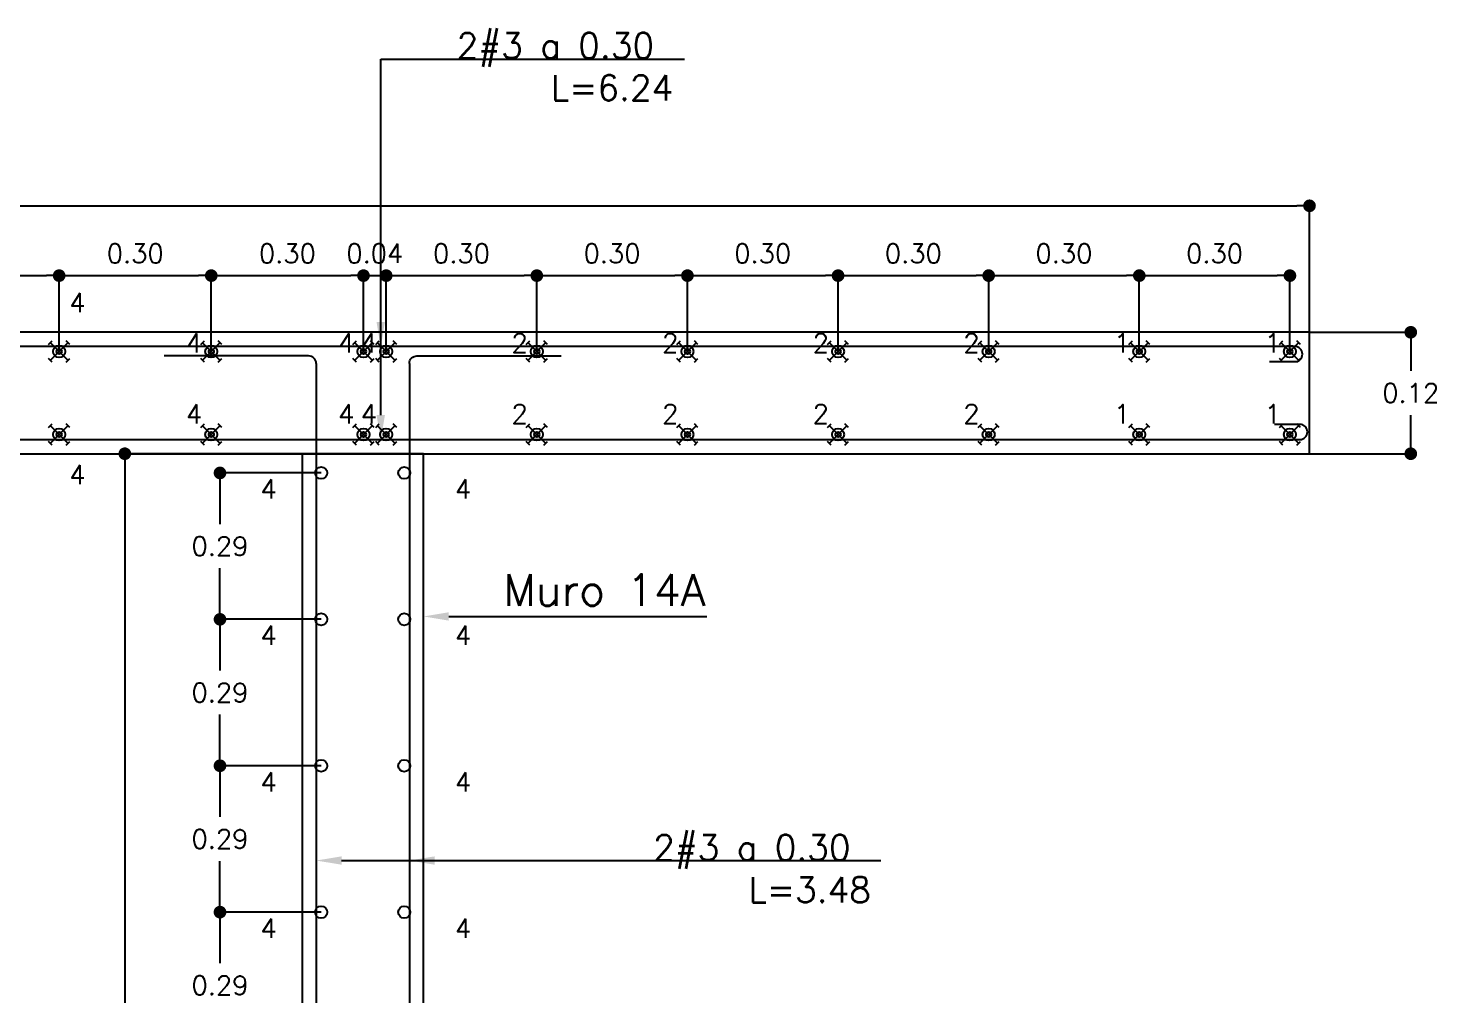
# Model space of a CAD drawing. Header units: millimetres. Extents: x -99999999 to 100000000, y -41 to 20.
# Drawn here: x 136.158 to 138.94, y -13.222 to -11.312 of the extents above; entities that cross this region are included whole.
import ezdxf
from ezdxf.enums import TextEntityAlignment as Align

# ---------------------------------------------------------------- set-up
doc = ezdxf.new("R2010")
doc.units = ezdxf.units.MM
doc.header["$LTSCALE"] = 0.01
doc.header["$PDMODE"] = 3
doc.linetypes.add('DASHED2', pattern=[0.375, 0.25, -0.125])
for name, color, linetype in [('FC_BORDES', 4, 'Continuous'), ('FC_COTAS', 1, 'Continuous'), ('FC_MALLA', 3, 'DASHED2'), ('FC_R-100', 12, 'Continuous'), ('FC_R-140', 2, 'Continuous'), ('FC_R-80', 11, 'Continuous'), ('FC_REFUERZO 2', 1, 'Continuous')]:
    doc.layers.add(name, color=color, linetype=linetype)
doc.layers.add('FC_REFUERZO HORIZONTAL 2', color=30, linetype='Continuous', true_color=0xff7f00)
doc.styles.add('FC_TEXT', font='romans.shx', dxfattribs={"height": 0.002})
doc.styles.add('FC_TEXT1', font='romans.shx')
doc.styles.add('ROMAND', font='romans.shx')
doc.dimstyles.new('FC_COTAS', dxfattribs={"dimtxt": 0.0015, "dimasz": 0.001, "dimexe": 0, "dimexo": 0, "dimgap": 0.001, "dimtad": 1, "dimtih": 1, "dimtoh": 1, "dimzin": 0, "dimdsep": 46, "dimtxsty": 'FC_TEXT1', "dimblk": 'DOT', "dimcen": 0.09, "dimclrd": 256, "dimclre": 256, "dimclrt": 256, "dimadec": 0, "dimazin": 0, "dimtfac": 1, "dimtix": 1, "dimtmove": 2, "dimatfit": 3, "dimfxl": 1.002, "dimtolj": 1, "dimtzin": 0, "dimlwd": -1, "dimarcsym": 0})

# ---------------------------------------------------------------- blocks, each defined once
blk = doc.blocks.new('*U692')
at = {"linetype": 'ByBlock', "lineweight": -2, "ltscale": 0.6}
for points in [[(-0.00431, 0), (0, 0)], [(0, 0), (0.01607, 0)]]:
    blk.add_lwpolyline(points, dxfattribs=at)
at = {"ltscale": 0.6}
blk.add_solid([(-0.00431, -0.00033), (-0.00631, 0), (-0.00431, 0.00033)], dxfattribs=at)
at = {"layer": 'FC_R-140', "ltscale": 0.6, "style": 'FC_TEXT'}
blk.add_attdef('MURO_X', text='', height=0.0025, dxfattribs=at).set_placement((0.01596, 0.00334), align=Align.TOP_RIGHT)
blk = doc.blocks.new('*U198')
at = {"color": 0, "ltscale": 0.35}
for p, q in [((0.0172, -0.0172), (-0.0172, 0.0172)), ((0.0172, 0.0172), (-0.0172, -0.0172))]:
    blk.add_line(p, q, dxfattribs=at)
at = {"color": 0, "ltscale": 0.9}
blk.add_line((0.0137, -0.0208), (0.0208, -0.0137), dxfattribs=at)
for points in [[(-0.0208, 0.0137), (-0.0137, 0.0208)], [(0.0208, 0.0137), (0.0137, 0.0208)], [(-0.0137, -0.0208), (-0.0208, -0.0137)]]:
    blk.add_lwpolyline(points, dxfattribs=at)
at = {"color": 0}
for radius in [0.0119, 0.00516]:
    blk.add_circle((0, 0), radius, dxfattribs=at)
blk = doc.blocks.new('*U196')
at = {"color": 0}
blk.add_circle((0, 0), 0.0119, dxfattribs=at)
blk = doc.blocks.new('_Dot')
at = {"color": 0, "linetype": 'ByBlock', "lineweight": -2}
blk.add_line((-0.5, 0), (-1, 0), dxfattribs=at)
at = {"color": 0, "linetype": 'ByBlock', "const_width": 0.5}
blk.add_lwpolyline([(-0.25, 0, 1), (0.25, 0, 1)], format="xyb", close=True, dxfattribs=at)
blk = doc.blocks.new('*D809')
at = {"layer": 'Defpoints', "color": 0, "ltscale": 0.6, "transparency": 16777216}
for p in [(136.2191, -11.8007), (135.9185, -11.9507), (136.2191, -11.9507)]:
    blk.add_point(p, dxfattribs=at)
at = {"layer": 'FC_COTAS', "lineweight": -2, "ltscale": 0.6, "transparency": 16777216}
for p, q in [((135.9185, -11.9507), (135.9185, -11.8007)), ((136.2191, -11.9507), (136.2191, -11.8007))]:
    blk.add_line(p, q, dxfattribs=at)
at = {"layer": 'FC_COTAS', "ltscale": 0.6, "transparency": 16777216}
blk.add_line((135.9435, -11.8007), (136.1941, -11.8007), dxfattribs=at)
at = {"layer": 'FC_COTAS', "ltscale": 0.6, "transparency": 16777216, "xscale": 0.025, "yscale": 0.025, "zscale": 0.025, "rotation": 180}
blk.add_blockref('_Dot', (135.9185, -11.8007), dxfattribs=at)
at = {"layer": 'FC_COTAS', "ltscale": 0.6, "transparency": 16777216, "xscale": 0.025, "yscale": 0.025, "zscale": 0.025}
blk.add_blockref('_Dot', (136.2191, -11.8007), dxfattribs=at)
at = {"layer": 'FC_COTAS', "ltscale": 0.6, "transparency": 16777216, "insert": (136.0688, -11.7569), "char_height": 0.0375, "attachment_point": 5, "style": 'FC_TEXT1'}
blk.add_mtext('\\A1;0.30', dxfattribs=at)
blk = doc.blocks.new('*D810')
at = {"layer": 'Defpoints', "color": 0, "ltscale": 0.6, "transparency": 16777216}
for p in [(136.5196, -11.8007), (136.2191, -11.9507), (136.5196, -11.9507)]:
    blk.add_point(p, dxfattribs=at)
at = {"layer": 'FC_COTAS', "lineweight": -2, "ltscale": 0.6, "transparency": 16777216}
for p, q in [((136.2191, -11.9507), (136.2191, -11.8007)), ((136.5196, -11.9507), (136.5196, -11.8007))]:
    blk.add_line(p, q, dxfattribs=at)
at = {"layer": 'FC_COTAS', "ltscale": 0.6, "transparency": 16777216}
blk.add_line((136.2441, -11.8007), (136.4946, -11.8007), dxfattribs=at)
at = {"layer": 'FC_COTAS', "ltscale": 0.6, "transparency": 16777216, "xscale": 0.025, "yscale": 0.025, "zscale": 0.025, "rotation": 180}
blk.add_blockref('_Dot', (136.2191, -11.8007), dxfattribs=at)
at = {"layer": 'FC_COTAS', "ltscale": 0.6, "transparency": 16777216, "xscale": 0.025, "yscale": 0.025, "zscale": 0.025}
blk.add_blockref('_Dot', (136.5196, -11.8007), dxfattribs=at)
at = {"layer": 'FC_COTAS', "ltscale": 0.6, "transparency": 16777216, "insert": (136.3694, -11.7569), "char_height": 0.0375, "attachment_point": 5, "style": 'FC_TEXT1'}
blk.add_mtext('\\A1;0.30', dxfattribs=at)
blk = doc.blocks.new('*D811')
at = {"layer": 'Defpoints', "color": 0, "ltscale": 0.6, "transparency": 16777216}
for p in [(136.8202, -11.8007), (136.5196, -11.9507), (136.8202, -11.9507)]:
    blk.add_point(p, dxfattribs=at)
at = {"layer": 'FC_COTAS', "lineweight": -2, "ltscale": 0.6, "transparency": 16777216}
for p, q in [((136.5196, -11.9507), (136.5196, -11.8007)), ((136.8202, -11.9507), (136.8202, -11.8007))]:
    blk.add_line(p, q, dxfattribs=at)
at = {"layer": 'FC_COTAS', "ltscale": 0.6, "transparency": 16777216}
blk.add_line((136.5446, -11.8007), (136.7952, -11.8007), dxfattribs=at)
at = {"layer": 'FC_COTAS', "ltscale": 0.6, "transparency": 16777216, "xscale": 0.025, "yscale": 0.025, "zscale": 0.025, "rotation": 180}
blk.add_blockref('_Dot', (136.5196, -11.8007), dxfattribs=at)
at = {"layer": 'FC_COTAS', "ltscale": 0.6, "transparency": 16777216, "xscale": 0.025, "yscale": 0.025, "zscale": 0.025}
blk.add_blockref('_Dot', (136.8202, -11.8007), dxfattribs=at)
at = {"layer": 'FC_COTAS', "ltscale": 0.6, "transparency": 16777216, "insert": (136.6699, -11.7569), "char_height": 0.0375, "attachment_point": 5, "style": 'FC_TEXT1'}
blk.add_mtext('\\A1;0.30', dxfattribs=at)
blk = doc.blocks.new('*D812')
at = {"layer": 'Defpoints', "color": 0, "ltscale": 0.6, "transparency": 16777216}
for p in [(136.8651, -11.8007), (136.8202, -11.9507), (136.8651, -11.9507)]:
    blk.add_point(p, dxfattribs=at)
at = {"layer": 'FC_COTAS', "lineweight": -2, "ltscale": 0.6, "transparency": 16777216}
for p, q in [((136.8202, -11.9507), (136.8202, -11.8007)), ((136.8651, -11.9507), (136.8651, -11.8007))]:
    blk.add_line(p, q, dxfattribs=at)
at = {"layer": 'FC_COTAS', "ltscale": 0.6, "transparency": 16777216}
blk.add_line((136.8202, -11.8007), (136.8651, -11.8007), dxfattribs=at)
at = {"layer": 'FC_COTAS', "ltscale": 0.6, "transparency": 16777216, "insert": (136.8426, -11.7569), "char_height": 0.0375, "attachment_point": 5, "style": 'FC_TEXT1'}
blk.add_mtext('\\A1;0.04', dxfattribs=at)
blk = doc.blocks.new('*D813')
at = {"layer": 'Defpoints', "color": 0, "ltscale": 0.6, "transparency": 16777216}
for p in [(137.1626, -11.8007), (136.8651, -11.9507), (137.1626, -11.9507)]:
    blk.add_point(p, dxfattribs=at)
at = {"layer": 'FC_COTAS', "lineweight": -2, "ltscale": 0.6, "transparency": 16777216}
for p, q in [((136.8651, -11.9507), (136.8651, -11.8007)), ((137.1626, -11.9507), (137.1626, -11.8007))]:
    blk.add_line(p, q, dxfattribs=at)
at = {"layer": 'FC_COTAS', "ltscale": 0.6, "transparency": 16777216}
blk.add_line((136.8901, -11.8007), (137.1376, -11.8007), dxfattribs=at)
at = {"layer": 'FC_COTAS', "ltscale": 0.6, "transparency": 16777216, "xscale": 0.025, "yscale": 0.025, "zscale": 0.025, "rotation": 180}
blk.add_blockref('_Dot', (136.8651, -11.8007), dxfattribs=at)
at = {"layer": 'FC_COTAS', "ltscale": 0.6, "transparency": 16777216, "xscale": 0.025, "yscale": 0.025, "zscale": 0.025}
blk.add_blockref('_Dot', (137.1626, -11.8007), dxfattribs=at)
at = {"layer": 'FC_COTAS', "ltscale": 0.6, "transparency": 16777216, "insert": (137.0138, -11.7569), "char_height": 0.0375, "attachment_point": 5, "style": 'FC_TEXT1'}
blk.add_mtext('\\A1;0.30', dxfattribs=at)
blk = doc.blocks.new('*D814')
at = {"layer": 'Defpoints', "color": 0, "ltscale": 0.6, "transparency": 16777216}
for p in [(137.4601, -11.8007), (137.1626, -11.9507), (137.4601, -11.9507)]:
    blk.add_point(p, dxfattribs=at)
at = {"layer": 'FC_COTAS', "lineweight": -2, "ltscale": 0.6, "transparency": 16777216}
for p, q in [((137.1626, -11.9507), (137.1626, -11.8007)), ((137.4601, -11.9507), (137.4601, -11.8007))]:
    blk.add_line(p, q, dxfattribs=at)
at = {"layer": 'FC_COTAS', "ltscale": 0.6, "transparency": 16777216}
blk.add_line((137.1876, -11.8007), (137.4351, -11.8007), dxfattribs=at)
at = {"layer": 'FC_COTAS', "ltscale": 0.6, "transparency": 16777216, "xscale": 0.025, "yscale": 0.025, "zscale": 0.025, "rotation": 180}
blk.add_blockref('_Dot', (137.1626, -11.8007), dxfattribs=at)
at = {"layer": 'FC_COTAS', "ltscale": 0.6, "transparency": 16777216, "xscale": 0.025, "yscale": 0.025, "zscale": 0.025}
blk.add_blockref('_Dot', (137.4601, -11.8007), dxfattribs=at)
at = {"layer": 'FC_COTAS', "ltscale": 0.6, "transparency": 16777216, "insert": (137.3113, -11.7569), "char_height": 0.0375, "attachment_point": 5, "style": 'FC_TEXT1'}
blk.add_mtext('\\A1;0.30', dxfattribs=at)
blk = doc.blocks.new('*D815')
at = {"layer": 'Defpoints', "color": 0, "ltscale": 0.6, "transparency": 16777216}
for p in [(137.7576, -11.8007), (137.4601, -11.9507), (137.7576, -11.9507)]:
    blk.add_point(p, dxfattribs=at)
at = {"layer": 'FC_COTAS', "lineweight": -2, "ltscale": 0.6, "transparency": 16777216}
for p, q in [((137.4601, -11.9507), (137.4601, -11.8007)), ((137.7576, -11.9507), (137.7576, -11.8007))]:
    blk.add_line(p, q, dxfattribs=at)
at = {"layer": 'FC_COTAS', "ltscale": 0.6, "transparency": 16777216}
blk.add_line((137.4851, -11.8007), (137.7326, -11.8007), dxfattribs=at)
at = {"layer": 'FC_COTAS', "ltscale": 0.6, "transparency": 16777216, "xscale": 0.025, "yscale": 0.025, "zscale": 0.025, "rotation": 180}
blk.add_blockref('_Dot', (137.4601, -11.8007), dxfattribs=at)
at = {"layer": 'FC_COTAS', "ltscale": 0.6, "transparency": 16777216, "xscale": 0.025, "yscale": 0.025, "zscale": 0.025}
blk.add_blockref('_Dot', (137.7576, -11.8007), dxfattribs=at)
at = {"layer": 'FC_COTAS', "ltscale": 0.6, "transparency": 16777216, "insert": (137.6088, -11.7569), "char_height": 0.0375, "attachment_point": 5, "style": 'FC_TEXT1'}
blk.add_mtext('\\A1;0.30', dxfattribs=at)
blk = doc.blocks.new('*D816')
at = {"layer": 'Defpoints', "color": 0, "ltscale": 0.6, "transparency": 16777216}
for p in [(138.0551, -11.8007), (137.7576, -11.9507), (138.0551, -11.9507)]:
    blk.add_point(p, dxfattribs=at)
at = {"layer": 'FC_COTAS', "lineweight": -2, "ltscale": 0.6, "transparency": 16777216}
for p, q in [((137.7576, -11.9507), (137.7576, -11.8007)), ((138.0551, -11.9507), (138.0551, -11.8007))]:
    blk.add_line(p, q, dxfattribs=at)
at = {"layer": 'FC_COTAS', "ltscale": 0.6, "transparency": 16777216}
blk.add_line((137.7826, -11.8007), (138.0301, -11.8007), dxfattribs=at)
at = {"layer": 'FC_COTAS', "ltscale": 0.6, "transparency": 16777216, "xscale": 0.025, "yscale": 0.025, "zscale": 0.025, "rotation": 180}
blk.add_blockref('_Dot', (137.7576, -11.8007), dxfattribs=at)
at = {"layer": 'FC_COTAS', "ltscale": 0.6, "transparency": 16777216, "xscale": 0.025, "yscale": 0.025, "zscale": 0.025}
blk.add_blockref('_Dot', (138.0551, -11.8007), dxfattribs=at)
at = {"layer": 'FC_COTAS', "ltscale": 0.6, "transparency": 16777216, "insert": (137.9063, -11.7569), "char_height": 0.0375, "attachment_point": 5, "style": 'FC_TEXT1'}
blk.add_mtext('\\A1;0.30', dxfattribs=at)
blk = doc.blocks.new('*D817')
at = {"layer": 'Defpoints', "color": 0, "ltscale": 0.6, "transparency": 16777216}
for p in [(138.3526, -11.8007), (138.0551, -11.9507), (138.3526, -11.9507)]:
    blk.add_point(p, dxfattribs=at)
at = {"layer": 'FC_COTAS', "lineweight": -2, "ltscale": 0.6, "transparency": 16777216}
for p, q in [((138.0551, -11.9507), (138.0551, -11.8007)), ((138.3526, -11.9507), (138.3526, -11.8007))]:
    blk.add_line(p, q, dxfattribs=at)
at = {"layer": 'FC_COTAS', "ltscale": 0.6, "transparency": 16777216}
blk.add_line((138.0801, -11.8007), (138.3276, -11.8007), dxfattribs=at)
at = {"layer": 'FC_COTAS', "ltscale": 0.6, "transparency": 16777216, "xscale": 0.025, "yscale": 0.025, "zscale": 0.025, "rotation": 180}
blk.add_blockref('_Dot', (138.0551, -11.8007), dxfattribs=at)
at = {"layer": 'FC_COTAS', "ltscale": 0.6, "transparency": 16777216, "xscale": 0.025, "yscale": 0.025, "zscale": 0.025}
blk.add_blockref('_Dot', (138.3526, -11.8007), dxfattribs=at)
at = {"layer": 'FC_COTAS', "ltscale": 0.6, "transparency": 16777216, "insert": (138.2038, -11.7569), "char_height": 0.0375, "attachment_point": 5, "style": 'FC_TEXT1'}
blk.add_mtext('\\A1;0.30', dxfattribs=at)
blk = doc.blocks.new('*D818')
at = {"layer": 'Defpoints', "color": 0, "ltscale": 0.6, "transparency": 16777216}
for p in [(138.6501, -11.8007), (138.3526, -11.9507), (138.6501, -11.9507)]:
    blk.add_point(p, dxfattribs=at)
at = {"layer": 'FC_COTAS', "lineweight": -2, "ltscale": 0.6, "transparency": 16777216}
for p, q in [((138.3526, -11.9507), (138.3526, -11.8007)), ((138.6501, -11.9507), (138.6501, -11.8007))]:
    blk.add_line(p, q, dxfattribs=at)
at = {"layer": 'FC_COTAS', "ltscale": 0.6, "transparency": 16777216}
blk.add_line((138.3776, -11.8007), (138.6251, -11.8007), dxfattribs=at)
at = {"layer": 'FC_COTAS', "ltscale": 0.6, "transparency": 16777216, "xscale": 0.025, "yscale": 0.025, "zscale": 0.025, "rotation": 180}
blk.add_blockref('_Dot', (138.3526, -11.8007), dxfattribs=at)
at = {"layer": 'FC_COTAS', "ltscale": 0.6, "transparency": 16777216, "xscale": 0.025, "yscale": 0.025, "zscale": 0.025}
blk.add_blockref('_Dot', (138.6501, -11.8007), dxfattribs=at)
at = {"layer": 'FC_COTAS', "ltscale": 0.6, "transparency": 16777216, "insert": (138.5013, -11.7569), "char_height": 0.0375, "attachment_point": 5, "style": 'FC_TEXT1'}
blk.add_mtext('\\A1;0.30', dxfattribs=at)
blk = doc.blocks.new('*D824')
at = {"layer": 'Defpoints', "color": 0, "ltscale": 0.6, "transparency": 16777216}
for p in [(136.5368, -13.0587), (136.7368, -13.0587), (136.7368, -13.348)]:
    blk.add_point(p, dxfattribs=at)
at = {"layer": 'FC_COTAS', "lineweight": -2, "ltscale": 0.6, "transparency": 16777216}
for p, q in [((136.7368, -13.0587), (136.5368, -13.0587)), ((136.7368, -13.348), (136.5368, -13.348))]:
    blk.add_line(p, q, dxfattribs=at)
at = {"layer": 'FC_COTAS', "ltscale": 0.6, "transparency": 16777216}
for p, q in [((136.5368, -13.0837), (136.5368, -13.1596)), ((136.5368, -13.323), (136.5368, -13.2471))]:
    blk.add_line(p, q, dxfattribs=at)
at = {"layer": 'FC_COTAS', "ltscale": 0.6, "transparency": 16777216, "xscale": 0.025, "yscale": 0.025, "zscale": 0.025}
for p, rotation in [((136.5368, -13.0587), 90), ((136.5368, -13.348), 270)]:
    blk.add_blockref('_Dot', p, dxfattribs=dict(at, rotation=rotation))
at = {"layer": 'FC_COTAS', "ltscale": 0.6, "transparency": 16777216, "insert": (136.5368, -13.2034), "char_height": 0.0375, "attachment_point": 5, "style": 'FC_TEXT1'}
blk.add_mtext('\\A1;0.29', dxfattribs=at)
blk = doc.blocks.new('*D825')
at = {"layer": 'Defpoints', "color": 0, "ltscale": 0.6, "transparency": 16777216}
for p in [(136.5368, -12.7694), (136.7368, -12.7694), (136.7368, -13.0587)]:
    blk.add_point(p, dxfattribs=at)
at = {"layer": 'FC_COTAS', "lineweight": -2, "ltscale": 0.6, "transparency": 16777216}
for p, q in [((136.7368, -12.7694), (136.5368, -12.7694)), ((136.7368, -13.0587), (136.5368, -13.0587))]:
    blk.add_line(p, q, dxfattribs=at)
at = {"layer": 'FC_COTAS', "ltscale": 0.6, "transparency": 16777216}
for p, q in [((136.5368, -12.7944), (136.5368, -12.8703)), ((136.5368, -13.0337), (136.5368, -12.9578))]:
    blk.add_line(p, q, dxfattribs=at)
at = {"layer": 'FC_COTAS', "ltscale": 0.6, "transparency": 16777216, "xscale": 0.025, "yscale": 0.025, "zscale": 0.025}
for p, rotation in [((136.5368, -12.7694), 90), ((136.5368, -13.0587), 270)]:
    blk.add_blockref('_Dot', p, dxfattribs=dict(at, rotation=rotation))
at = {"layer": 'FC_COTAS', "ltscale": 0.6, "transparency": 16777216, "insert": (136.5368, -12.914), "char_height": 0.0375, "attachment_point": 5, "style": 'FC_TEXT1'}
blk.add_mtext('\\A1;0.29', dxfattribs=at)
blk = doc.blocks.new('*D826')
at = {"layer": 'Defpoints', "color": 0, "ltscale": 0.6, "transparency": 16777216}
for p in [(136.5368, -12.48), (136.7368, -12.48), (136.7368, -12.7694)]:
    blk.add_point(p, dxfattribs=at)
at = {"layer": 'FC_COTAS', "lineweight": -2, "ltscale": 0.6, "transparency": 16777216}
for p, q in [((136.7368, -12.48), (136.5368, -12.48)), ((136.7368, -12.7694), (136.5368, -12.7694))]:
    blk.add_line(p, q, dxfattribs=at)
at = {"layer": 'FC_COTAS', "ltscale": 0.6, "transparency": 16777216}
for p, q in [((136.5368, -12.505), (136.5368, -12.5809)), ((136.5368, -12.7444), (136.5368, -12.6684))]:
    blk.add_line(p, q, dxfattribs=at)
at = {"layer": 'FC_COTAS', "ltscale": 0.6, "transparency": 16777216, "xscale": 0.025, "yscale": 0.025, "zscale": 0.025}
for p, rotation in [((136.5368, -12.48), 90), ((136.5368, -12.7694), 270)]:
    blk.add_blockref('_Dot', p, dxfattribs=dict(at, rotation=rotation))
at = {"layer": 'FC_COTAS', "ltscale": 0.6, "transparency": 16777216, "insert": (136.5368, -12.6247), "char_height": 0.0375, "attachment_point": 5, "style": 'FC_TEXT1'}
blk.add_mtext('\\A1;0.29', dxfattribs=at)
blk = doc.blocks.new('*D827')
at = {"layer": 'Defpoints', "color": 0, "ltscale": 0.6, "transparency": 16777216}
for p in [(136.5368, -12.1907), (136.7368, -12.1907), (136.7368, -12.48)]:
    blk.add_point(p, dxfattribs=at)
at = {"layer": 'FC_COTAS', "lineweight": -2, "ltscale": 0.6, "transparency": 16777216}
for p, q in [((136.7368, -12.1907), (136.5368, -12.1907)), ((136.7368, -12.48), (136.5368, -12.48))]:
    blk.add_line(p, q, dxfattribs=at)
at = {"layer": 'FC_COTAS', "ltscale": 0.6, "transparency": 16777216}
for p, q in [((136.5368, -12.2157), (136.5368, -12.2916)), ((136.5368, -12.455), (136.5368, -12.3791))]:
    blk.add_line(p, q, dxfattribs=at)
at = {"layer": 'FC_COTAS', "ltscale": 0.6, "transparency": 16777216, "xscale": 0.025, "yscale": 0.025, "zscale": 0.025}
for p, rotation in [((136.5368, -12.1907), 90), ((136.5368, -12.48), 270)]:
    blk.add_blockref('_Dot', p, dxfattribs=dict(at, rotation=rotation))
at = {"layer": 'FC_COTAS', "ltscale": 0.6, "transparency": 16777216, "insert": (136.5368, -12.3354), "char_height": 0.0375, "attachment_point": 5, "style": 'FC_TEXT1'}
blk.add_mtext('\\A1;0.29', dxfattribs=at)
blk = doc.blocks.new('*D834')
at = {"layer": 'Defpoints', "color": 0, "ltscale": 0.6, "transparency": 16777216}
for p in [(138.6888, -11.9127), (138.8888, -11.9127), (138.6888, -12.1527)]:
    blk.add_point(p, dxfattribs=at)
at = {"layer": 'FC_COTAS', "lineweight": -2, "ltscale": 0.6, "transparency": 16777216}
for p, q in [((138.6888, -11.9127), (138.8888, -11.9127)), ((138.6888, -12.1527), (138.8888, -12.1527))]:
    blk.add_line(p, q, dxfattribs=at)
at = {"layer": 'FC_COTAS', "ltscale": 0.6, "transparency": 16777216}
for p, q in [((138.8888, -11.9377), (138.8888, -11.9889)), ((138.8888, -12.1277), (138.8888, -12.0764))]:
    blk.add_line(p, q, dxfattribs=at)
at = {"layer": 'FC_COTAS', "ltscale": 0.6, "transparency": 16777216, "xscale": 0.025, "yscale": 0.025, "zscale": 0.025}
for p, rotation in [((138.8888, -11.9127), 90), ((138.8888, -12.1527), 270)]:
    blk.add_blockref('_Dot', p, dxfattribs=dict(at, rotation=rotation))
at = {"layer": 'FC_COTAS', "ltscale": 0.6, "transparency": 16777216, "insert": (138.8888, -12.0327), "char_height": 0.0375, "attachment_point": 5, "style": 'FC_TEXT1'}
blk.add_mtext('\\A1;0.12', dxfattribs=at)
blk = doc.blocks.new('*D835')
at = {"layer": 'Defpoints', "color": 0, "ltscale": 0.6, "transparency": 16777216}
for p in [(138.6888, -11.6627), (132.5738, -11.9127), (138.6888, -11.9127)]:
    blk.add_point(p, dxfattribs=at)
at = {"layer": 'FC_COTAS', "lineweight": -2, "ltscale": 0.6, "transparency": 16777216}
for p, q in [((132.5738, -11.9127), (132.5738, -11.6627)), ((138.6888, -11.9127), (138.6888, -11.6627))]:
    blk.add_line(p, q, dxfattribs=at)
at = {"layer": 'FC_COTAS', "ltscale": 0.6, "transparency": 16777216}
blk.add_line((132.5988, -11.6627), (138.6638, -11.6627), dxfattribs=at)
at = {"layer": 'FC_COTAS', "ltscale": 0.6, "transparency": 16777216, "xscale": 0.025, "yscale": 0.025, "zscale": 0.025, "rotation": 180}
blk.add_blockref('_Dot', (132.5738, -11.6627), dxfattribs=at)
at = {"layer": 'FC_COTAS', "ltscale": 0.6, "transparency": 16777216, "xscale": 0.025, "yscale": 0.025, "zscale": 0.025}
blk.add_blockref('_Dot', (138.6888, -11.6627), dxfattribs=at)
at = {"layer": 'FC_COTAS', "ltscale": 0.6, "transparency": 16777216, "insert": (135.6313, -11.6189), "char_height": 0.0375, "attachment_point": 5, "style": 'FC_TEXT1'}
blk.add_mtext('\\A1;5.99', dxfattribs=at)
blk = doc.blocks.new('*D836')
at = {"layer": 'Defpoints', "color": 0, "ltscale": 0.6, "transparency": 16777216}
for p in [(136.3488, -12.1527), (136.6988, -12.1527), (136.6988, -14.8327)]:
    blk.add_point(p, dxfattribs=at)
at = {"layer": 'FC_COTAS', "lineweight": -2, "ltscale": 0.6, "transparency": 16777216}
for p, q in [((136.6988, -12.1527), (136.3488, -12.1527)), ((136.6988, -14.8327), (136.3488, -14.8327))]:
    blk.add_line(p, q, dxfattribs=at)
at = {"layer": 'FC_COTAS', "ltscale": 0.6, "transparency": 16777216}
for p, q in [((136.3488, -12.1777), (136.3488, -13.4489)), ((136.3488, -14.8077), (136.3488, -13.5364))]:
    blk.add_line(p, q, dxfattribs=at)
at = {"layer": 'FC_COTAS', "ltscale": 0.6, "transparency": 16777216, "xscale": 0.025, "yscale": 0.025, "zscale": 0.025}
for p, rotation in [((136.3488, -12.1527), 90), ((136.3488, -14.8327), 270)]:
    blk.add_blockref('_Dot', p, dxfattribs=dict(at, rotation=rotation))
at = {"layer": 'FC_COTAS', "ltscale": 0.6, "transparency": 16777216, "insert": (136.3488, -13.4927), "char_height": 0.0375, "attachment_point": 5, "style": 'FC_TEXT1'}
blk.add_mtext('\\A1;2.68', dxfattribs=at)
blk = doc.blocks.new('*U837')
at = {"layer": 'FC_MALLA', "color": 0, "linetype": 'Continuous'}
blk.add_lwpolyline([(-0.03, 0.05), (-0.03, 0, 0.998567), (0, 0), (0, 6.067, 0.998567), (-0.03, 6.067), (-0.03, 6.017)], format="xyb", dxfattribs=at)
blk = doc.blocks.new('*U838')
at = {"layer": 'FC_MALLA', "color": 0, "linetype": 'Continuous'}
for points in [[(0, 0.4064, -0.414214), (0.015, 0.4214), (0.3, 0.4214)], [(0, -2.6276, 0.414214), (0.015, -2.6426), (0.3, -2.6426)]]:
    blk.add_lwpolyline(points, format="xyb", dxfattribs=at)
blk.add_lwpolyline([(0, 0.4064), (0, -2.6276)], dxfattribs=at)
blk = doc.blocks.new('*U839')
at = {"layer": 'FC_MALLA', "color": 0, "linetype": 'Continuous'}
for points in [[(0, 0.4064, 0.414214), (-0.015, 0.4214), (-0.3, 0.4214)], [(0, -2.6276, -0.414214), (-0.015, -2.6426), (-0.3, -2.6426)]]:
    blk.add_lwpolyline(points, format="xyb", dxfattribs=at)
blk.add_lwpolyline([(0, 0.4064), (0, -2.6276)], dxfattribs=at)
blk = doc.blocks.new('*U840')
at = {"linetype": 'ByBlock', "lineweight": -2, "ltscale": 0.6}
for points in [[(0, -0.02814), (0, 0)], [(0, -0.02078), (0, 0)], [(0, 0), (0.024, 0)]]:
    blk.add_lwpolyline(points, dxfattribs=at)
at = {"ltscale": 0.6}
for points in [[(0.00033, -0.02078), (0, -0.02278), (-0.00033, -0.02078)], [(0.00033, -0.02814), (0, -0.03014), (-0.00033, -0.02814)]]:
    blk.add_solid(points, dxfattribs=at)
at = {"layer": 'FC_R-80', "ltscale": 0.6, "style": 'ROMAND'}
for tag, p in [('REFUERZO_HORIZONTAL_001', (0.01124, 0.00044)), ('REFUERZO_HORIZONTAL_002', (0.00981, -0.00289))]:
    blk.add_attdef(tag, p, '', height=0.002, dxfattribs=at)
blk = doc.blocks.new('*U734')
at = {"linetype": 'ByBlock', "lineweight": -2, "ltscale": 0.6}
for points in [[(-0.01062, 0), (0, 0)], [(0, 0), (0.032, 0)]]:
    blk.add_lwpolyline(points, dxfattribs=at)
at = {"ltscale": 0.6}
blk.add_lwpolyline([(-0.00526, 0), (0, 0)], dxfattribs=at)
for points in [[(-0.01062, -0.00033), (-0.01262, 0), (-0.01062, 0.00033)], [(-0.00326, -0.00033), (-0.00526, 0), (-0.00326, 0.00033)]]:
    blk.add_solid(points, dxfattribs=at)
at = {"layer": 'FC_R-80', "ltscale": 0.6, "style": 'FC_TEXT'}
for tag, p in [('REFUERZO_HORIZONTAL1_001', (0.02086, 0.0004)), ('REFUERZO_HORIZONTAL1_002', (0.01752, -0.00293))]:
    blk.add_attdef(tag, p, '', height=0.002, dxfattribs=at)

msp = doc.modelspace()

# ---------------------------------------------------------------- linework, layer by layer
at = {"layer": 'FC_BORDES', "ltscale": 0.6}
for points in [[(132.5738, -12.1527), (138.6888, -12.1527), (138.6888, -11.9127), (132.5738, -11.9127)], [(136.6988, -14.8327), (136.9388, -14.8327), (136.9388, -12.1527), (136.6988, -12.1527)]]:
    msp.add_lwpolyline(points, close=True, dxfattribs=at)

# ---------------------------------------------------------------- block references
at = {"layer": 'FC_COTAS', "ltscale": 0.6}
ref = msp.add_blockref('*U840', (136.8543, -11.3727), dxfattribs=dict(at, xscale=25, yscale=25, zscale=25))
ref.add_attrib('REFUERZO_HORIZONTAL_001', '2#3 a 0.30', (137.0043, -11.3711), dxfattribs={"layer": 'FC_R-80', "ltscale": 0.6, "height": 0.05, "style": 'ROMAND'})
ref.add_attrib('REFUERZO_HORIZONTAL_002', 'L=6.24', (137.1901, -11.4545), dxfattribs={"layer": 'FC_R-80', "ltscale": 0.6, "height": 0.05, "style": 'ROMAND'})
at = {"layer": 'FC_COTAS', "ltscale": 0.6, "xscale": 25, "yscale": 25, "zscale": 25}
msp.add_blockref('*U692', (137.0965, -12.4743), dxfattribs=at).add_auto_attribs({'MURO_X': 'Muro 14A'})
at = {"layer": 'FC_COTAS', "ltscale": 0.6}
ref = msp.add_blockref('*U734', (137.0424, -12.9567), dxfattribs=dict(at, xscale=25, yscale=25, zscale=25))
ref.add_attrib('REFUERZO_HORIZONTAL1_001', '2#3 a 0.30', (137.3924, -12.9562), dxfattribs={"layer": 'FC_R-80', "ltscale": 0.6, "height": 0.05, "style": 'FC_TEXT'})
ref.add_attrib('REFUERZO_HORIZONTAL1_002', 'L=3.48', (137.5805, -13.0395), dxfattribs={"layer": 'FC_R-80', "ltscale": 0.6, "height": 0.05, "style": 'FC_TEXT'})
at = {"layer": 'FC_REFUERZO 2', "ltscale": 0.6}
for name, p in [('*U198', (136.2191, -11.9507)), ('*U198', (136.5196, -11.9507)), ('*U198', (136.8202, -11.9507)), ('*U198', (136.8651, -11.9507)), ('*U198', (137.1626, -11.9507)), ('*U198', (137.4601, -11.9507)), ('*U198', (137.7576, -11.9507)), ('*U198', (138.0551, -11.9507)), ('*U198', (138.3526, -11.9507)), ('*U198', (138.6501, -11.9507)), ('*U198', (136.2191, -12.1147)), ('*U198', (136.5196, -12.1147)), ('*U198', (136.8202, -12.1147)), ('*U198', (136.8651, -12.1147)), ('*U198', (137.1626, -12.1147)), ('*U198', (137.4601, -12.1147)), ('*U198', (137.7576, -12.1147)), ('*U198', (138.0551, -12.1147)), ('*U198', (138.3526, -12.1147)), ('*U198', (138.6501, -12.1147)), ('*U196', (136.7368, -12.1907)), ('*U196', (136.9008, -12.1907)), ('*U196', (136.7368, -12.48)), ('*U196', (136.9008, -12.48)), ('*U196', (136.7368, -12.7694)), ('*U196', (136.9008, -12.7694)), ('*U196', (136.7368, -13.0587)), ('*U196', (136.9008, -13.0587))]:
    msp.add_blockref(name, p, dxfattribs=at)
at = {"layer": 'FC_REFUERZO HORIZONTAL 2', "ltscale": 0.6}
for p, rotation in [((138.6598, -11.9407), 90), ((132.6028, -12.1247), 270)]:
    msp.add_blockref('*U837', p, dxfattribs=dict(at, rotation=rotation))
for name, p in [('*U839', (136.7268, -12.3807)), ('*U838', (136.9108, -12.3807))]:
    msp.add_blockref(name, p, dxfattribs=at)

# ---------------------------------------------------------------- texts
at = {"layer": 'FC_R-100', "ltscale": 0.6, "style": 'FC_TEXT'}
for s, p in [('4', (136.2391, -11.8727)), ('4', (136.4696, -11.9527)), ('4', (136.7702, -11.9527)), ('4', (136.8151, -11.9527)), ('2', (137.1126, -11.9527)), ('2', (137.4101, -11.9527)), ('2', (137.7076, -11.9527)), ('2', (138.0051, -11.9527)), ('1', (138.3026, -11.9527)), ('1', (138.6001, -11.9527)), ('4', (136.4696, -12.0927)), ('4', (136.7702, -12.0927)), ('4', (136.8151, -12.0927)), ('2', (137.1126, -12.0927)), ('2', (137.4101, -12.0927)), ('2', (137.7076, -12.0927)), ('2', (138.0051, -12.0927)), ('1', (138.3026, -12.0927)), ('1', (138.6001, -12.0927)), ('4', (136.2391, -12.2127)), ('4', (136.6168, -12.2413)), ('4', (137.0008, -12.2413)), ('4', (136.6168, -12.5306)), ('4', (137.0008, -12.5306)), ('4', (136.6168, -12.82)), ('4', (137.0008, -12.82)), ('4', (136.6168, -13.1093)), ('4', (137.0008, -13.1093))]:
    msp.add_text(s, height=0.0375, dxfattribs=at).set_placement(p)

# ---------------------------------------------------------------- dimensions: what is measured, and where the dimension line sits
at = {"layer": 'FC_COTAS', "ltscale": 0.6}
dim = msp.add_linear_dim(base=(138.6888, -11.6627), p1=(132.5738, -11.9127), p2=(138.6888, -11.9127), text='5.99', dimstyle='FC_COTAS', override={"dimscale": 0, "dimtxt": 0.0015, "dimasz": 0.001, "dimblk1": 'Dot', "dimblk2": 'Dot', "dimsah": 1, "dimtix": 1, "dimtofl": 1, "dimtmove": 2, "dimatfit": 3}, dxfattribs=at)
dim.commit()
dim.dimension.update_dxf_attribs({"geometry": '*D835', "text_midpoint": (135.6313, -11.6189)})
for base, p1, p2, picture, middle in [((136.2191, -11.8007), (135.9185, -11.9507), (136.2191, -11.9507), '*D809', (136.0688, -11.7569)), ((136.5196, -11.8007), (136.2191, -11.9507), (136.5196, -11.9507), '*D810', (136.3694, -11.7569)), ((136.8202, -11.8007), (136.5196, -11.9507), (136.8202, -11.9507), '*D811', (136.6699, -11.7569)), ((136.8651, -11.8007), (136.8202, -11.9507), (136.8651, -11.9507), '*D812', (136.8426, -11.7569)), ((137.1626, -11.8007), (136.8651, -11.9507), (137.1626, -11.9507), '*D813', (137.0138, -11.7569)), ((137.4601, -11.8007), (137.1626, -11.9507), (137.4601, -11.9507), '*D814', (137.3113, -11.7569)), ((137.7576, -11.8007), (137.4601, -11.9507), (137.7576, -11.9507), '*D815', (137.6088, -11.7569)), ((138.0551, -11.8007), (137.7576, -11.9507), (138.0551, -11.9507), '*D816', (137.9063, -11.7569)), ((138.3526, -11.8007), (138.0551, -11.9507), (138.3526, -11.9507), '*D817', (138.2038, -11.7569)), ((138.6501, -11.8007), (138.3526, -11.9507), (138.6501, -11.9507), '*D818', (138.5013, -11.7569))]:
    dim = msp.add_linear_dim(base=base, p1=p1, p2=p2, dimstyle='FC_COTAS', override={"dimscale": 0, "dimtxt": 0.0015, "dimasz": 0.001, "dimblk1": 'Dot', "dimblk2": 'Dot', "dimsah": 1, "dimtix": 1, "dimtofl": 1, "dimtmove": 2, "dimatfit": 3}, dxfattribs=at)
    dim.commit()
    dim.dimension.update_dxf_attribs({"geometry": picture, "text_midpoint": middle})
for base, p1, p2, text, picture, middle in [((138.8888, -11.9127), (138.6888, -12.1527), (138.6888, -11.9127), '0.12', '*D834', (138.8888, -12.0327)), ((136.3488, -12.1527), (136.6988, -14.8327), (136.6988, -12.1527), '2.68', '*D836', (136.3488, -13.4927))]:
    dim = msp.add_linear_dim(base=base, p1=p1, p2=p2, angle=90, text=text, dimstyle='FC_COTAS', override={"dimscale": 0, "dimtxt": 0.0015, "dimasz": 0.001, "dimblk1": 'Dot', "dimblk2": 'Dot', "dimsah": 1, "dimtix": 1, "dimtofl": 1, "dimtmove": 2, "dimatfit": 3}, dxfattribs=at)
    dim.commit()
    dim.dimension.update_dxf_attribs({"geometry": picture, "text_midpoint": middle})
for base, p1, p2, picture, middle in [((136.5368, -12.1907), (136.7368, -12.48), (136.7368, -12.1907), '*D827', (136.5368, -12.3354)), ((136.5368, -12.48), (136.7368, -12.7694), (136.7368, -12.48), '*D826', (136.5368, -12.6247)), ((136.5368, -12.7694), (136.7368, -13.0587), (136.7368, -12.7694), '*D825', (136.5368, -12.914)), ((136.5368, -13.0587), (136.7368, -13.348), (136.7368, -13.0587), '*D824', (136.5368, -13.2034))]:
    dim = msp.add_linear_dim(base=base, p1=p1, p2=p2, angle=90, dimstyle='FC_COTAS', override={"dimscale": 0, "dimtxt": 0.0015, "dimasz": 0.001, "dimblk1": 'Dot', "dimblk2": 'Dot', "dimsah": 1, "dimtix": 1, "dimtofl": 1, "dimtmove": 2, "dimatfit": 3}, dxfattribs=at)
    dim.commit()
    dim.dimension.update_dxf_attribs({"geometry": picture, "text_midpoint": middle})

doc.saveas('drawing.dxf')
